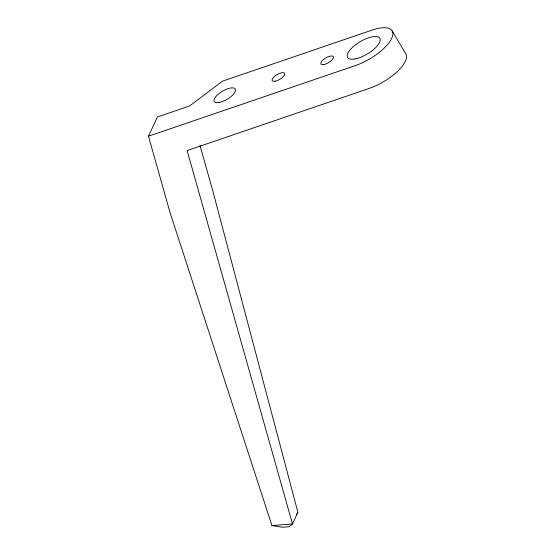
<?xml version="1.0" encoding="UTF-8"?>
<svg xmlns="http://www.w3.org/2000/svg" width="555" height="555" viewBox="0 0 555 555"><rect width="100%" height="100%" fill="white"/><g stroke="black" fill="none" stroke-linecap="round" stroke-linejoin="round"><path stroke-width="0.83" d="M148.49 136.211L157.37 116.994L189.512 106.019L222.569 81.141L371.864 30.164A33.133 12.598 -30.7 0 1 391.726 38.274A33.133 12.598 -30.7 0 1 355.526 65.532L148.49 136.211L170.017 212.509L271.943 525.578L282.46 527.25L289.224 526.723L292.506 523.976L297.896 512.293L212.738 190.649L199.96 145.361M296.523 514.409L297.896 512.293M271.943 525.578L292.506 523.976L187.125 150.578L369.151 88.432A33.133 12.598 -30.7 0 0 405.684 53.627L392.059 30.719M323.842 64.581A7.201 2.74 -30.7 0 0 333.479 57.325A7.201 2.74 -30.7 0 0 324.078 59.087A7.201 2.74 -30.7 0 0 323.842 64.581M219.156 102.508A12.245 4.655 -30.7 0 0 235.542 90.174A12.245 4.655 -30.7 0 0 219.565 93.164A12.245 4.655 -30.7 0 0 219.156 102.508M355.138 58.899A18.731 7.118 -30.7 0 0 380.196 40.036A18.731 7.118 -30.7 0 0 355.755 44.608A18.731 7.118 -30.7 0 0 355.138 58.899M275.086 81.224A7.201 2.74 -30.7 0 0 284.729 73.968A7.201 2.74 -30.7 0 0 275.329 75.73A7.201 2.74 -30.7 0 0 275.086 81.224"/></g></svg>
